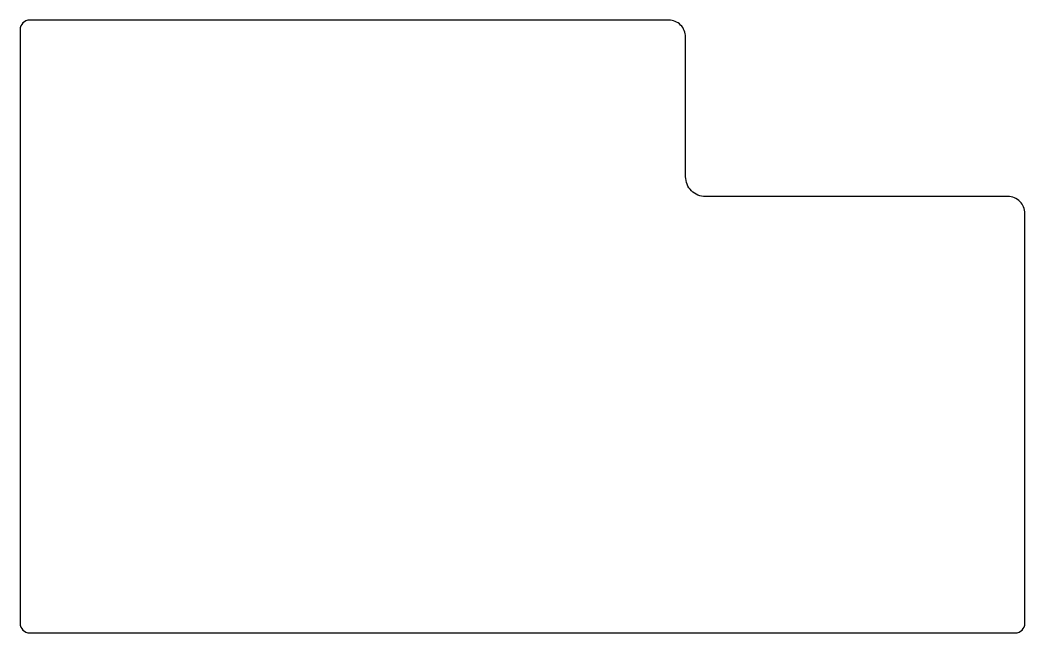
# Model space of a CAD drawing. Header units: millimetres. Extents: x -68 to 68, y -42 to 42.
import ezdxf

# ---------------------------------------------------------------- set-up
doc = ezdxf.new("R2010")
doc.units = ezdxf.units.MM
doc.layers.get('0').update_dxf_attribs({"linetype": 'CONTINUOUS'})

msp = doc.modelspace()

# ---------------------------------------------------------------- linework, layer by layer
msp.add_lwpolyline([(22.175, 20.375), (22.175, 39.375, 0.4142136), (19.875, 41.675), (-67, 41.675, 0.4142136), (-68.3, 40.375), (-68.3, -40.375, 0.4142136), (-67, -41.675), (67, -41.675, 0.4142136), (68.3, -40.375), (68.3, 15.375, 0.4142136), (66, 17.675), (24.875, 17.675, -0.4142136)], format="xyb", close=True)

doc.saveas('drawing.dxf')
